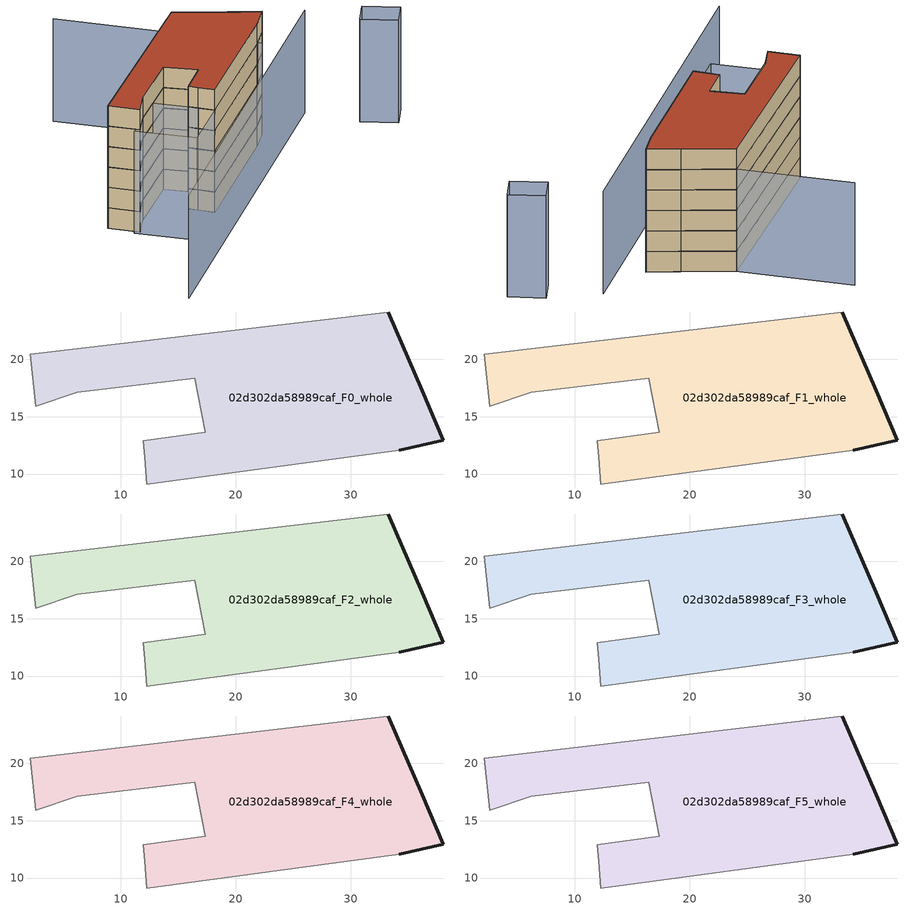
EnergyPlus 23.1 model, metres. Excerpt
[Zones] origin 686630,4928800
02d302da58989caf_F0_whole
 floor ground (EU_floor_Construction): 38.08,12.93 36.23,17.23 33.29,24.1 2.12,20.43 2.6,15.92 6.21,17.1 16.43,18.33 17.37,13.64 11.98,12.89 12.09,11.45 12.27,9.14 34.22,12.08 z0
 wall outside (EU_wall_Construction): 33.29,24.1 36.23,17.23 38.08,12.93 34.22,12.08 z0:3
 wall adiabatic (EU_wall_Construction): 34.22,12.08 12.27,9.14 12.09,11.45 11.98,12.89 17.37,13.64 16.43,18.33 6.21,17.1 2.6,15.92 2.12,20.43 33.29,24.1 z0:3
02d302da58989caf_F1_whole
 floor to 02d302da58989caf_F0_whole (EU_floor_Construction): 38.08,12.93 36.23,17.23 33.29,24.1 2.12,20.43 2.6,15.92 6.21,17.1 16.43,18.33 17.37,13.64 11.98,12.89 12.09,11.45 12.27,9.14 34.22,12.08 z3
 wall outside (EU_wall_Construction): 33.29,24.1 36.23,17.23 38.08,12.93 34.22,12.08 z3:6
 wall adiabatic (EU_wall_Construction): 34.22,12.08 12.27,9.14 12.09,11.45 11.98,12.89 17.37,13.64 16.43,18.33 6.21,17.1 2.6,15.92 2.12,20.43 33.29,24.1 z3:6
02d302da58989caf_F2_whole
 floor to 02d302da58989caf_F1_whole (EU_floor_Construction): 38.08,12.93 36.23,17.23 33.29,24.1 2.12,20.43 2.6,15.92 6.21,17.1 16.43,18.33 17.37,13.64 11.98,12.89 12.09,11.45 12.27,9.14 34.22,12.08 z6
 wall outside (EU_wall_Construction): 33.29,24.1 36.23,17.23 38.08,12.93 34.22,12.08 z6:9
 wall adiabatic (EU_wall_Construction): 34.22,12.08 12.27,9.14 12.09,11.45 11.98,12.89 17.37,13.64 16.43,18.33 6.21,17.1 2.6,15.92 2.12,20.43 33.29,24.1 z6:9
02d302da58989caf_F3_whole
 floor to 02d302da58989caf_F2_whole (EU_floor_Construction): 38.08,12.93 36.23,17.23 33.29,24.1 2.12,20.43 2.6,15.92 6.21,17.1 16.43,18.33 17.37,13.64 11.98,12.89 12.09,11.45 12.27,9.14 34.22,12.08 z9
 wall outside (EU_wall_Construction): 33.29,24.1 36.23,17.23 38.08,12.93 34.22,12.08 z9:12
 wall adiabatic (EU_wall_Construction): 34.22,12.08 12.27,9.14 12.09,11.45 11.98,12.89 17.37,13.64 16.43,18.33 6.21,17.1 2.6,15.92 2.12,20.43 33.29,24.1 z9:12
02d302da58989caf_F4_whole
 floor to 02d302da58989caf_F3_whole (EU_floor_Construction): 38.08,12.93 36.23,17.23 33.29,24.1 2.12,20.43 2.6,15.92 6.21,17.1 16.43,18.33 17.37,13.64 11.98,12.89 12.09,11.45 12.27,9.14 34.22,12.08 z12
 wall outside (EU_wall_Construction): 33.29,24.1 36.23,17.23 38.08,12.93 34.22,12.08 z12:15
 wall adiabatic (EU_wall_Construction): 34.22,12.08 12.27,9.14 12.09,11.45 11.98,12.89 17.37,13.64 16.43,18.33 6.21,17.1 2.6,15.92 2.12,20.43 33.29,24.1 z12:15
02d302da58989caf_F5_whole
 floor to 02d302da58989caf_F4_whole (EU_floor_Construction): 38.08,12.93 36.23,17.23 33.29,24.1 2.12,20.43 2.6,15.92 6.21,17.1 16.43,18.33 17.37,13.64 11.98,12.89 12.09,11.45 12.27,9.14 34.22,12.08 z15
 wall outside (EU_wall_Construction): 33.29,24.1 36.23,17.23 38.08,12.93 34.22,12.08 z15:18
 wall adiabatic (EU_wall_Construction): 34.22,12.08 12.27,9.14 12.09,11.45 11.98,12.89 17.37,13.64 16.43,18.33 6.21,17.1 2.6,15.92 2.12,20.43 33.29,24.1 z15:18
 roof outside (EU_roof_Construction): 33.29,24.1 36.23,17.23 38.08,12.93 34.22,12.08 12.27,9.14 12.09,11.45 11.98,12.89 17.37,13.64 16.43,18.33 6.21,17.1 2.6,15.92 2.12,20.43 z18
shading: -14.58,1.91 46.73,10.33 / 31.41,40.34 34.75,11.52 / 52.54,-1.15 48.48,-2.5 / 48.48,-2.5 46.83,2.43 / 46.83,2.43 50.89,3.79 / 50.89,3.79 52.54,-1.15 / 12.4,9.15 3.11,7.91 / 3.11,7.91 1.95,16.53 / 1.95,16.53 11.24,17.78 / 11.24,17.78 12.4,9.15 z0:15
[Building]
EU S2 Campaign: North Axis=0; Terrain=City; Solar Distribution=FullExterior
[Site:Location]
Bologna: Latitude=44.5; Longitude=11.25; Time Zone=1; Elevation=37
[SizingPeriod:WeatherFileDays]
AnnualSizingPeriod: Begin Month=1; Begin Day of Month=1; End Month=12; End Day of Month=31; Day of Week for Start Day=Monday; Use Weather File Daylight Saving Period=No; Use Weather File Rain and Snow Indicators=No
[MATERIAL]
EU_InternalMass_Material: Roughness=MediumRough; Thickness=0.1; Conductivity=1; Density=1800; Specific Heat=900; Thermal Absorptance=0.9; Solar Absorptance=0.7; Visible Absorptance=0.7
[MATERIAL:NOMASS] Roughness=MediumRough; Thermal Absorptance=0.9; Solar Absorptance=0.7; Visible Absorptance=0.7
Name | Thermal Resistance
EU_wall_NoMass | 0.905828
EU_roof_NoMass | 0.37593
EU_floor_NoMass | 0.67114
[CONSTRUCTION]
EU_wall_Construction: EU_wall_NoMass
EU_roof_Construction: EU_roof_NoMass
EU_floor_Construction: EU_floor_NoMass
EU_InternalMass_Construction: EU_InternalMass_Material
[ZONE] Type=1; Multiplier=1; Ceiling Height=autocalculate; Floor Area=autocalculate; Part of Total Floor Area=Yes
Name | Volume
02d302da58989caf_F0_whole | 916.244
02d302da58989caf_F1_whole; 02d302da58989caf_F2_whole; 02d302da58989caf_F3_whole; 02d302da58989caf_F4_whole; 02d302da58989caf_F5_whole | 916.242
[INTERNALMASS] Construction=EU_InternalMass_Construction; Surface Area=294.67
Name | Zone or ZoneList
02d302da58989caf_F0_whole_EU_InternalMass | 02d302da58989caf_F0_whole
02d302da58989caf_F1_whole_EU_InternalMass | 02d302da58989caf_F1_whole
02d302da58989caf_F2_whole_EU_InternalMass | 02d302da58989caf_F2_whole
02d302da58989caf_F3_whole_EU_InternalMass | 02d302da58989caf_F3_whole
02d302da58989caf_F4_whole_EU_InternalMass | 02d302da58989caf_F4_whole
02d302da58989caf_F5_whole_EU_InternalMass | 02d302da58989caf_F5_whole
[OTHEREQUIPMENT] Fuel Type=Electricity; Design Level Calculation Method=Watts/Area; Power per Zone Floor Area=1; Fraction Latent=0; Fraction Radiant=0; Fraction Lost=0; Carbon Dioxide Generation Rate=0; EndUse Subcategory=EU_Step8_InternalGains
Name | Zone or ZoneList or Space or SpaceList | Schedule
EU_Step8_InternalGain_02d302da58989caf_F0_whole_f000 | 02d302da58989caf_F0_whole | EU_Step8_GainSchedule_02d302da58989caf_F0_whole_f000
EU_Step8_InternalGain_02d302da58989caf_F1_whole_f000 | 02d302da58989caf_F1_whole | EU_Step8_GainSchedule_02d302da58989caf_F1_whole_f000
EU_Step8_InternalGain_02d302da58989caf_F2_whole_f000 | 02d302da58989caf_F2_whole | EU_Step8_GainSchedule_02d302da58989caf_F2_whole_f000
EU_Step8_InternalGain_02d302da58989caf_F3_whole_f000 | 02d302da58989caf_F3_whole | EU_Step8_GainSchedule_02d302da58989caf_F3_whole_f000
EU_Step8_InternalGain_02d302da58989caf_F4_whole_f000 | 02d302da58989caf_F4_whole | EU_Step8_GainSchedule_02d302da58989caf_F4_whole_f000
EU_Step8_InternalGain_02d302da58989caf_F5_whole_f000 | 02d302da58989caf_F5_whole | EU_Step8_GainSchedule_02d302da58989caf_F5_whole_f000
[ZONEVENTILATION:DESIGNFLOWRATE] Schedule=EU_AlwaysOn; Design Flow Rate Calculation Method=AirChanges/Hour; Air Changes per Hour=0.73129; Ventilation Type=Natural; Fan Pressure Rise=0; Fan Total Efficiency=1; Constant Term Coefficient=1; Temperature Term Coefficient=0; Velocity Term Coefficient=0; Velocity Squared Term Coefficient=0; Minimum Indoor Temperature=-100; Maximum Indoor Temperature=100; Delta Temperature=-100; Minimum Outdoor Temperature=-100; Maximum Outdoor Temperature=100; Maximum Wind Speed=40
Name | Zone or ZoneList or Space or SpaceList
EU_ConstantAir_02d302da58989caf_F0_whole | 02d302da58989caf_F0_whole
EU_ConstantAir_02d302da58989caf_F1_whole | 02d302da58989caf_F1_whole
EU_ConstantAir_02d302da58989caf_F2_whole | 02d302da58989caf_F2_whole
EU_ConstantAir_02d302da58989caf_F3_whole | 02d302da58989caf_F3_whole
EU_ConstantAir_02d302da58989caf_F4_whole | 02d302da58989caf_F4_whole
EU_ConstantAir_02d302da58989caf_F5_whole | 02d302da58989caf_F5_whole
[HVACTEMPLATE:THERMOSTAT] Constant Heating Setpoint=20; Constant Cooling Setpoint=50
EU_HeatOnly_02d302da58989caf_F0_whole; EU_HeatOnly_02d302da58989caf_F1_whole; EU_HeatOnly_02d302da58989caf_F2_whole; EU_HeatOnly_02d302da58989caf_F3_whole; EU_HeatOnly_02d302da58989caf_F4_whole; EU_HeatOnly_02d302da58989caf_F5_whole
[HVACTEMPLATE:ZONE:IDEALLOADSAIRSYSTEM] System Availability Schedule=EU_AlwaysOn; Maximum Heating Supply Air Temperature=50; Minimum Cooling Supply Air Temperature=13; Maximum Heating Supply Air Humidity Ratio=0.0156; Minimum Cooling Supply Air Humidity Ratio=0.0077; Heating Limit=NoLimit; Cooling Limit=NoLimit; Heating Availability Schedule=EU_AlwaysOn; Cooling Availability Schedule=EU_CoolingOff; Dehumidification Control Type=ConstantSensibleHeatRatio; Cooling Sensible Heat Ratio=0.7; Dehumidification Setpoint=60; Humidification Control Type=None; Humidification Setpoint=30; Outdoor Air Method=None; Outdoor Air Flow Rate per Person=0.00944; Outdoor Air Flow Rate per Zone Floor Area=0; Outdoor Air Flow Rate per Zone=0; Demand Controlled Ventilation Type=None; Outdoor Air Economizer Type=NoEconomizer; Heat Recovery Type=None; Sensible Heat Recovery Effectiveness=0.7; Latent Heat Recovery Effectiveness=0.65
Name | Template Thermostat
02d302da58989caf_F0_whole | EU_HeatOnly_02d302da58989caf_F0_whole
02d302da58989caf_F1_whole | EU_HeatOnly_02d302da58989caf_F1_whole
02d302da58989caf_F2_whole | EU_HeatOnly_02d302da58989caf_F2_whole
02d302da58989caf_F3_whole | EU_HeatOnly_02d302da58989caf_F3_whole
02d302da58989caf_F4_whole | EU_HeatOnly_02d302da58989caf_F4_whole
02d302da58989caf_F5_whole | EU_HeatOnly_02d302da58989caf_F5_whole
[SIZING:ZONE] Zone Cooling Design Supply Air Temperature Input Method=SupplyAirTemperature; Zone Cooling Design Supply Air Temperature=13; Zone Heating Design Supply Air Temperature Input Method=SupplyAirTemperature; Zone Heating Design Supply Air Temperature=50; Zone Cooling Design Supply Air Humidity Ratio=0.008; Zone Heating Design Supply Air Humidity Ratio=0.008; Cooling Design Air Flow Method=DesignDay; Cooling Design Air Flow Rate=0; Cooling Minimum Air Flow per Zone Floor Area=0.000762; Cooling Minimum Air Flow=0; Cooling Minimum Air Flow Fraction=0.2; Heating Design Air Flow Method=DesignDay; Heating Design Air Flow Rate=0; Heating Maximum Air Flow per Zone Floor Area=0.002032; Heating Maximum Air Flow=0.141576; Heating Maximum Air Flow Fraction=0.3; Account for Dedicated Outdoor Air System=No; Dedicated Outdoor Air System Control Strategy=NeutralSupplyAir; Dedicated Outdoor Air Low Setpoint Temperature for Design=autosize; Dedicated Outdoor Air High Setpoint Temperature for Design=autosize; Zone Load Sizing Method=Sensible Load Only No Latent Load; Zone Latent Cooling Design Supply Air Humidity Ratio Input Method=HumidityRatioDifference; Zone Cooling Design Supply Air Humidity Ratio Difference=0.005; Zone Latent Heating Design Supply Air Humidity Ratio Input Method=HumidityRatioDifference; Zone Humidification Design Supply Air Humidity Ratio Difference=0.005
02d302da58989caf_F0_whole; 02d302da58989caf_F1_whole; 02d302da58989caf_F2_whole; 02d302da58989caf_F3_whole; 02d302da58989caf_F4_whole; 02d302da58989caf_F5_whole
[SCHEDULE:CONSTANT]
Name | Hourly Value
EU_AlwaysOn | 1
EU_CoolingOff | 0
[SCHEDULE:FILE] Column Number=1; Rows to Skip at Top=0; Number of Hours of Data=8760; Column Separator=Comma; Interpolate to Timestep=No; Minutes per Item=60; Adjust Schedule for Daylight Savings=Yes
Name | File
EU_Step8_GainSchedule_02d302da58989caf_F0_whole_f000 | ../../schedules/02d302da58989caf/02d302da58989caf_F0_whole_f000_gain.csv
EU_Step8_GainSchedule_02d302da58989caf_F1_whole_f000 | ../../schedules/02d302da58989caf/02d302da58989caf_F1_whole_f000_gain.csv
EU_Step8_GainSchedule_02d302da58989caf_F2_whole_f000 | ../../schedules/02d302da58989caf/02d302da58989caf_F2_whole_f000_gain.csv
EU_Step8_GainSchedule_02d302da58989caf_F3_whole_f000 | ../../schedules/02d302da58989caf/02d302da58989caf_F3_whole_f000_gain.csv
EU_Step8_GainSchedule_02d302da58989caf_F4_whole_f000 | ../../schedules/02d302da58989caf/02d302da58989caf_F4_whole_f000_gain.csv
EU_Step8_GainSchedule_02d302da58989caf_F5_whole_f000 | ../../schedules/02d302da58989caf/02d302da58989caf_F5_whole_f000_gain.csv
